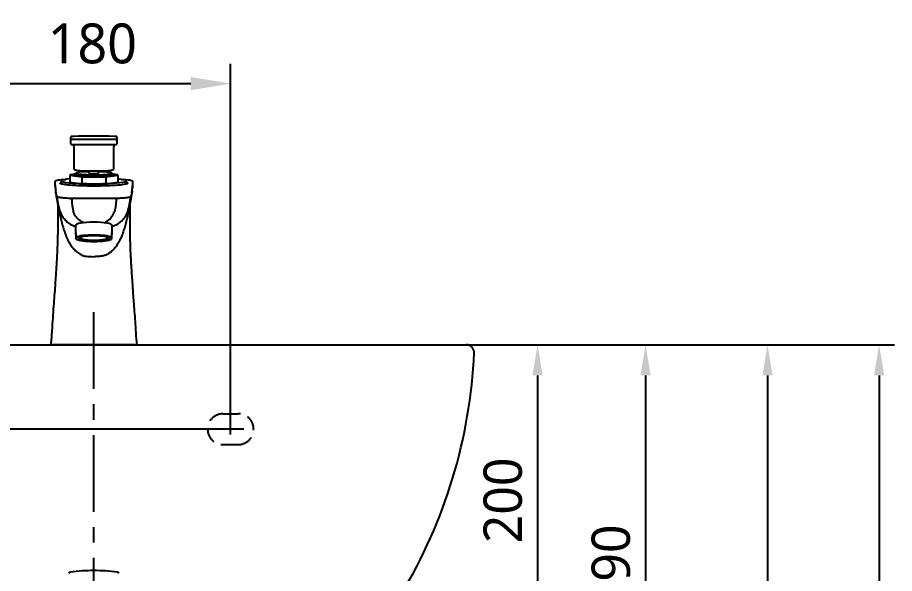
# Model space of a CAD drawing. Extents: x 10258 to 13358, y -4678 to -2578.
# Drawn here: x 11409 to 11979, y -3908 to -3546 of the extents above; entities that cross this region are included whole.
import ezdxf

# ---------------------------------------------------------------- set-up
doc = ezdxf.new("R2010")
doc.units = 0
doc.header["$LTSCALE"] = 20
doc.header["$MEASUREMENT"] = 0
doc.linetypes.add('CENTER', pattern=[2, 1.25, -0.25, 0.25, -0.25])
doc.linetypes.add('HIDDEN', pattern=[0.375, 0.25, -0.125])
doc.layers.get('0').update_dxf_attribs({"linetype": 'CONTINUOUS'})
doc.layers.get('DEFPOINTS').update_dxf_attribs({"linetype": 'CONTINUOUS'})
for name, color, linetype in [('1', 1, 'CONTINUOUS'), ('3', 3, 'CONTINUOUS'), ('7', 7, 'CONTINUOUS'), ('CENTER', 2, 'CENTER')]:
    doc.layers.add(name, color=color, linetype=linetype)
doc.layers.add('30', color=7, linetype='CONTINUOUS', true_color=0xffffff)
doc.styles.get("Standard").update_dxf_attribs({"font": 'NanumGothic.ttf'})
doc.dimstyles.get("Standard").update_dxf_attribs({"dimtxt": 2.5, "dimasz": 2, "dimexe": 2, "dimexo": 1, "dimgap": 1.5, "dimtad": 1, "dimdec": 0, "dimlfac": 10, "dimrnd": 0.5, "dimzin": 0, "dimdsep": 46, "dimtxsty": 'Standard', "dimcen": 0, "dimclrt": 2, "dimadec": 0, "dimazin": 0, "dimtfac": 1, "dimtdec": 0, "dimtmove": 0, "dimatfit": 3, "dimfxl": 1, "dimtolj": 1, "dimtzin": 0, "dimarcsym": 0})

# ---------------------------------------------------------------- blocks, each defined once
blk = doc.blocks.new('*D60')
at = {"layer": '1', "color": 3, "lineweight": -2, "transparency": 16777216}
for p, q in [((11700.84, -3758.8), (11757.15, -3758.8)), ((11747.15, -3778.8), (11747.15, -3941.58)), ((11498.96, -3961.58), (11757.15, -3961.58))]:
    blk.add_line(p, q, dxfattribs=at)
at = {"layer": '1', "color": 3, "transparency": 16777216}
for points in [[(11743.82, -3778.8), (11750.49, -3778.8), (11747.15, -3758.8)], [(11743.82, -3941.58), (11750.49, -3941.58), (11747.15, -3961.58)]]:
    blk.add_solid(points, dxfattribs=at)
at = {"layer": 'DEFPOINTS', "color": 0, "transparency": 16777216}
for p in [(11700.84, -3758.8), (11498.96, -3961.58), (11747.15, -3961.58)]:
    blk.add_point(p, dxfattribs=at)
at = {"layer": '1', "color": 2, "transparency": 16777216, "insert": (11724.65, -3860.19), "char_height": 25, "attachment_point": 5, "rotation": 90}
blk.add_mtext('\\A1;200', dxfattribs=at)
blk = doc.blocks.new('*D62')
at = {"layer": '1', "color": 3, "lineweight": -2, "transparency": 16777216}
for p, q in [((11700.84, -3758.8), (11906.84, -3758.8)), ((11896.84, -3778.8), (11896.84, -4103.8)), ((11484.24, -4123.8), (11906.84, -4123.8))]:
    blk.add_line(p, q, dxfattribs=at)
at = {"layer": '1', "color": 3, "transparency": 16777216}
for points in [[(11893.51, -3778.8), (11900.17, -3778.8), (11896.84, -3758.8)], [(11893.51, -4103.8), (11900.17, -4103.8), (11896.84, -4123.8)]]:
    blk.add_solid(points, dxfattribs=at)
at = {"layer": 'DEFPOINTS', "color": 0, "transparency": 16777216}
for p in [(11700.84, -3758.8), (11484.24, -4123.8), (11896.84, -4123.8)]:
    blk.add_point(p, dxfattribs=at)
at = {"layer": '1', "color": 2, "transparency": 16777216, "insert": (11874.34, -3941.3), "char_height": 25, "attachment_point": 5, "rotation": 90}
blk.add_mtext('\\A1;365', dxfattribs=at)
blk = doc.blocks.new('*D64')
at = {"layer": '1', "color": 3, "lineweight": -2, "transparency": 16777216}
for p, q in [((11700.84, -3758.8), (11979.46, -3758.8)), ((11969.46, -3778.8), (11969.46, -4548.8)), ((11758.4, -4568.8), (11979.46, -4568.8))]:
    blk.add_line(p, q, dxfattribs=at)
at = {"layer": '1', "color": 3, "transparency": 16777216}
for points in [[(11966.13, -3778.8), (11972.79, -3778.8), (11969.46, -3758.8)], [(11966.13, -4548.8), (11972.79, -4548.8), (11969.46, -4568.8)]]:
    blk.add_solid(points, dxfattribs=at)
at = {"layer": 'DEFPOINTS', "color": 0, "transparency": 16777216}
for p in [(11700.84, -3758.8), (11758.4, -4568.8), (11969.46, -4568.8)]:
    blk.add_point(p, dxfattribs=at)
at = {"layer": '1', "color": 2, "transparency": 16777216, "insert": (11946.96, -4163.8), "char_height": 25, "attachment_point": 5, "rotation": 90}
blk.add_mtext('\\A1;810', dxfattribs=at)
blk = doc.blocks.new('*D66')
at = {"layer": '1', "color": 3, "lineweight": -2, "transparency": 16777216}
for p, q in [((11700.84, -3758.8), (11827.48, -3758.8)), ((11817.48, -3778.8), (11817.48, -4028.8)), ((11641.03, -4048.8), (11827.48, -4048.8))]:
    blk.add_line(p, q, dxfattribs=at)
at = {"layer": '1', "color": 3, "transparency": 16777216}
for points in [[(11814.14, -3778.8), (11820.81, -3778.8), (11817.48, -3758.8)], [(11814.14, -4028.8), (11820.81, -4028.8), (11817.48, -4048.8)]]:
    blk.add_solid(points, dxfattribs=at)
at = {"layer": 'DEFPOINTS', "color": 0, "transparency": 16777216}
for p in [(11700.84, -3758.8), (11641.03, -4048.8), (11817.48, -4048.8)]:
    blk.add_point(p, dxfattribs=at)
at = {"layer": '1', "color": 2, "transparency": 16777216, "insert": (11794.98, -3903.8), "char_height": 25, "attachment_point": 5, "rotation": 90}
blk.add_mtext('\\A1;290', dxfattribs=at)
blk = doc.blocks.new('A$C3B426D05')
at = {"ltscale": 0.5}
blk.add_line((54.48, 0), (1.52, 0), dxfattribs=at)
at = {"layer": '1', "color": 7, "linetype": 'Continuous'}
for p, q in [((13, 133.47), (13, 135.23)), ((13, 130.97), (13, 133.47)), ((43, 135.23), (43, 133.47)), ((43, 133.47), (43, 130.97)), ((15, 128.11), (15, 114.36)), ((41, 114.36), (41, 128.13)), ((20.21, 109.07), (12.41, 110.25)), ((12.41, 110.25), (12.41, 105.77)), ((16.35, 111.26), (12.89, 110.74)), ((16.35, 111.25), (12.99, 110.75)), ((12.99, 110.75), (20.49, 109.61)), ((16.35, 111.74), (16.35, 110.4)), ((35.79, 109.07), (20.21, 109.07)), ((20.21, 109.07), (20.21, 104.59)), ((20.49, 109.61), (35.51, 109.61)), ((24.9, 111.47), (24.9, 113.25)), ((24.9, 111.47), (31.1, 111.47)), ((31.1, 111.47), (31.1, 113.25)), ((35.51, 109.61), (43.01, 110.75)), ((43.59, 110.25), (35.79, 109.07)), ((35.79, 109.07), (35.79, 104.59)), ((39.65, 110.4), (39.65, 111.74)), ((43.11, 110.74), (39.65, 111.26)), ((43.01, 110.75), (39.65, 111.25)), ((43.59, 110.25), (43.59, 105.77)), ((6.7, 106.76), (6.7, 104.8)), ((20.21, 104.59), (12.41, 105.77)), ((35.79, 104.59), (20.21, 104.59)), ((43.59, 105.77), (35.79, 104.59)), ((49.3, 104.8), (49.3, 106.76)), ((16, 77.78), (16, 72.37)), ((40, 72.37), (40, 77.78)), ((16.5, 70.01), (16.5, 72.96)), ((16.5, 68.82), (16.5, 70.01)), ((18.5, 69.96), (18.5, 69.61)), ((37.5, 69.61), (37.5, 69.96)), ((39.5, 72.96), (39.5, 70.01)), ((39.5, 70.01), (39.5, 68.82))]:
    blk.add_line(p, q, dxfattribs=at)
for centre, major_axis, ratio, start_param, end_param in [((13.5, 133.47), (0.5, 0), 0.999848, 1.570796, 3.141593), ((16, 133.97), (-2.5, 0), 0.017452, 0, 0.265055), ((16, 133.97), (-2.5, 0), 0.017452, 0.265055, 1.112072), ((28, 135.3), (-29.6, 0), 0.017452, 4.253665, 5.171113), ((28, 134.4), (-29.6, 0), 0.017452, 1.112072, 2.02952), ((40, 135.73), (-2.5, 0), 0.017452, 3.919314, 4.253665), ((40, 133.97), (-2.5, 0), 0.017452, 2.02952, 2.733358), ((40, 133.97), (-2.5, 0), 0.017452, 2.733358, 3.141593), ((42.5, 133.47), (0.5, 0), 0.999848, 0, 1.570796), ((16, 130.47), (2.5, 0), 0.017452, 3.834987, 4.253665), ((28, 130.9), (29.6, 0), 0.017452, 4.253665, 5.171113), ((40, 130.47), (2.5, 0), 0.017452, 5.171113, 5.500686), ((28, 114.36), (-13, 0), 0.087156, 0, 3.141593), ((12.99, 110.25), (0.577, 0), 0.86273, 1.570796, 3.141593), ((28, 110.75), (12.3, 0), 0.087156, 2.815063, 6.283185), ((28, 110.45), (-12, 0), 0.087156, 6.040988, 6.228796), ((28, 111.74), (-11.65, 0), 0.087156, 4.981682, 6.283185), ((28, 111.74), (-11.65, 0), 0.087156, 0, 1.570796), ((20.49, 109.12), (0.037, 0.5), 0.572989, 0.130245, 1.701041), ((28, 111.74), (-11.65, 0), 0.087156, 1.570796, 4.443096), ((35.51, 109.12), (-0.037, 0.5), 0.572989, 4.582144, 6.15294), ((28, 110.75), (12.3, 0), 0.087156, 0, 0.326529), ((28, 110.45), (-12, 0), 0.087156, 3.195982, 3.38379), ((43.01, 110.25), (0.577, 0), 0.86273, 0, 1.570796), ((28, 106.76), (21.3, 0), 0.087156, 2.39193, 6.283185), ((28, 106.76), (21.3, 0), 0.087156, 0, 0.749663), ((28, 77.78), (-12, 0), 0.173648, 4.712389, 6.283185), ((28, 77.78), (-12, 0), 0.173648, 3.141593, 4.712389), ((28, 72.37), (12, 0), 0.173648, 2.851906, 3.43128), ((28, 69.41), (-12, 0), 0.173648, 3.43128, 5.993498), ((28, 69.41), (-12, 0), 0.173648, 0.289687, 2.851906), ((28, 72.37), (12, 0), 0.173648, 5.993498, 6.572872)]:
    blk.add_ellipse(centre, major_axis=major_axis, ratio=ratio, start_param=start_param, end_param=end_param, dxfattribs=at)
blk.add_ellipse((28, 69.41), major_axis=(-10, 0), ratio=0.173648, dxfattribs=at)
for points, knots in [([(14.89, 135.77), (14.78, 135.77), (14.48, 135.76), (14.04, 135.76), (13.65, 135.74), (13.52, 135.74), (13.4, 135.72), (13.3, 135.69), (13.2, 135.64), (13.1, 135.54), (13.02, 135.39), (13, 135.28), (13, 135.23)], [0, 0, 0, 0, 0.108226, 0.316181, 0.52549, 0.739768, 0.793572, 0.819277, 0.855693, 0.89949, 0.950319, 1, 1, 1, 1]), ([(43, 135.23), (43, 135.29), (42.98, 135.4), (42.9, 135.54), (42.81, 135.62), (42.72, 135.68), (42.65, 135.71), (42.6, 135.72), (42.56, 135.73), (42.49, 135.74), (42.38, 135.74), (42.14, 135.75), (41.89, 135.76), (41.77, 135.76)], [0, 0, 0, 0, 0.074842, 0.134006, 0.183608, 0.225831, 0.26003, 0.288049, 0.320705, 0.37932, 0.552306, 0.821668, 1, 1, 1, 1]), ([(13, 130.97), (13, 130.91), (13.02, 130.8), (13.1, 130.66), (13.19, 130.58), (13.28, 130.52), (13.35, 130.5), (13.4, 130.48), (13.44, 130.47), (13.51, 130.47), (13.62, 130.46), (13.82, 130.45), (14.03, 130.45), (14.08, 130.45)], [0, 0, 0, 0, 0.081689, 0.146265, 0.200405, 0.24649, 0.283818, 0.3144, 0.350044, 0.414021, 0.602832, 0.896836, 1, 1, 1, 1]), ([(14.43, 130.45), (14.52, 130.28), (14.7, 129.89), (14.9, 129.21), (15, 128.59), (14.99, 128.22), (14.98, 128.11)], [0, 0, 0, 0, 0.23028, 0.538782, 0.874549, 1, 1, 1, 1]), ([(41.01, 128.13), (41.01, 128.22), (41, 128.55), (41.08, 129.1), (41.25, 129.73), (41.42, 130.17), (41.54, 130.4), (41.56, 130.45)], [0, 0, 0, 0, 0.112512, 0.408135, 0.679944, 0.928861, 1, 1, 1, 1]), ([(41.77, 130.44), (41.83, 130.44), (42.06, 130.45), (42.35, 130.46), (42.48, 130.46), (42.6, 130.48), (42.7, 130.51), (42.8, 130.56), (42.9, 130.66), (42.98, 130.81), (43, 130.92), (43, 130.97)], [0, 0, 0, 0, 0.092607, 0.370349, 0.654685, 0.72608, 0.76019, 0.808512, 0.866628, 0.934075, 1, 1, 1, 1]), ([(3.25, 101.16), (3.21, 101.3), (3, 102.07), (2.77, 103.47), (2.74, 105.21), (2.87, 106.31), (2.96, 106.79)], [0, 0, 0, 0, 0.075728, 0.411101, 0.746475, 1, 1, 1, 1]), ([(2.8, 103.71), (2.85, 102.97), (2.96, 101.85), (3.11, 100.7), (3.16, 100.33)], [0, 0, 0, 0, 0.67046, 1, 1, 1, 1]), ([(2.96, 106.79), (2.99, 106.99), (3.54, 107.19), (5.96, 107.52), (7.71, 107.65), (9.75, 107.71)], [0, 0, 0, 0, 0.518457, 0.518457, 1, 1, 1, 1]), ([(49.31, 105.75), (49.76, 105.59), (50.37, 105.18), (48.82, 104.52), (43.97, 103.88), (36.62, 103.46), (28, 103.31), (19.38, 103.46), (12.03, 103.88), (7.18, 104.52), (5.63, 105.18), (6.24, 105.59), (6.69, 105.75)], [0, 0, 0, 0, 0.068268, 0.176201, 0.284134, 0.392067, 0.5, 0.607933, 0.715866, 0.823799, 0.931732, 1, 1, 1, 1]), ([(46.29, 107.71), (48.32, 107.64), (50.06, 107.52), (52.45, 107.19), (53.01, 106.99), (53.04, 106.79)], [0, 0, 0, 0, 0.479538, 0.479538, 1, 1, 1, 1]), ([(53.04, 106.79), (53.13, 106.31), (53.26, 105.21), (53.23, 103.47), (52.99, 102.07), (52.79, 101.3), (52.75, 101.16)], [0, 0, 0, 0, 0.253525, 0.588899, 0.924272, 1, 1, 1, 1]), ([(52.84, 100.3), (52.85, 100.37), (52.99, 101.45), (53.11, 102.55), (53.2, 103.6)], [0, 0, 0, 0, 0.06658, 1, 1, 1, 1]), ([(4.15, 96.32), (3.93, 96.83), (3.53, 97.97), (3.25, 99.23), (3.16, 99.98), (3.14, 100.1)], [0, 0, 0, 0, 0.40612, 0.905778, 1, 1, 1, 1]), ([(3.18, 100.45), (3.19, 100.51), (3.2, 100.57), (3.24, 100.72), (3.27, 100.83), (3.27, 100.94), (3.27, 100.97)], [0, 0, 0, 0, 0.340221, 0.340221, 0.852893, 1, 1, 1, 1]), ([(3.3, 98.51), (3.35, 98.07), (3.45, 97.23), (3.63, 96.06), (3.8, 95.06), (3.94, 94.29), (4.1, 93.51), (4.29, 92.61), (4.52, 91.62), (4.79, 90.58), (5.09, 89.5), (5.47, 88.23), (5.77, 87.28), (5.95, 86.76), (5.97, 86.71)], [0, 0, 0, 0, 0.110438, 0.210547, 0.292386, 0.355939, 0.401208, 0.479318, 0.568999, 0.645502, 0.739208, 0.852863, 0.986475, 1, 1, 1, 1]), ([(50.03, 86.72), (50.1, 86.92), (50.27, 87.42), (50.48, 88.08), (50.67, 88.68), (50.8, 89.11), (50.9, 89.48), (51.01, 89.85), (51.11, 90.21), (51.2, 90.56), (51.29, 90.92), (51.39, 91.29), (51.51, 91.76), (51.65, 92.38), (51.84, 93.22), (52.06, 94.27), (52.29, 95.53), (52.51, 96.97), (52.64, 97.98), (52.7, 98.51)], [0, 0, 0, 0, 0.055751, 0.13547, 0.18465, 0.221682, 0.255431, 0.288313, 0.32033, 0.351482, 0.381769, 0.411195, 0.445427, 0.496414, 0.564529, 0.64976, 0.752091, 0.871498, 1, 1, 1, 1]), ([(52.86, 100.1), (52.84, 99.98), (52.75, 99.23), (52.47, 97.97), (52.07, 96.83), (51.85, 96.32)], [0, 0, 0, 0, 0.094222, 0.59388, 1, 1, 1, 1]), ([(52.73, 100.97), (52.73, 100.94), (52.73, 100.83), (52.76, 100.72), (52.8, 100.57), (52.81, 100.51), (52.82, 100.45)], [0, 0, 0, 0, 0.147305, 0.660784, 0.660784, 1, 1, 1, 1]), ([(4.43, 92.03), (4.43, 90.97), (4.44, 88.3), (4.45, 84.2), (4.45, 79.91), (4.46, 76.11), (4.45, 72.81), (4.39, 70), (4.32, 67.7), (4.26, 65.89), (4.21, 64.57), (4.17, 63.6), (4.14, 62.84), (4.11, 62.1), (4.07, 61.22), (4.02, 60.03), (3.93, 58.25), (3.81, 55.73), (3.62, 52.4), (3.38, 48.34), (3.07, 43.57), (2.68, 38.08), (2.22, 31.86), (1.71, 24.92), (1.14, 17.26), (0.58, 8.87), (0.2, 3.04), (0, 0)], [0, 0, 0, 0, 0.034738, 0.086756, 0.133386, 0.174623, 0.210463, 0.240905, 0.265945, 0.285582, 0.299815, 0.309118, 0.317083, 0.324452, 0.333438, 0.345611, 0.36323, 0.391561, 0.427736, 0.471759, 0.523632, 0.58336, 0.650949, 0.726402, 0.809723, 0.90092, 1, 1, 1, 1]), ([(13.46, 95.31), (13.14, 95.32), (12.49, 95.34), (11.24, 95.37), (9.76, 95.44), (8.17, 95.55), (6.8, 95.68), (5.69, 95.82), (4.86, 95.98), (4.32, 96.15), (4.17, 96.26), (4.15, 96.32)], [0, 0, 0, 0, 0.0625, 0.125, 0.25, 0.375001, 0.500001, 0.625002, 0.750002, 0.875003, 1, 1, 1, 1]), ([(5.92, 86.95), (5.79, 87.38), (5.54, 88.22), (5.08, 89.97), (4.62, 92.21), (4.3, 94.49), (4.19, 95.87), (4.15, 96.32)], [0, 0, 0, 0, 0.14272, 0.277459, 0.56627, 0.857684, 1, 1, 1, 1]), ([(13.46, 95.31), (13.49, 94.93), (13.55, 94.16), (13.64, 92.63), (13.8, 90.74), (14.09, 88.86), (14.44, 87.39), (14.67, 86.67), (14.78, 86.32)], [0, 0, 0, 0, 0.125141, 0.250269, 0.500039, 0.749324, 0.878915, 1, 1, 1, 1]), ([(42.54, 95.31), (42.52, 95.03), (42.48, 94.61), (42.44, 94.05), (42.41, 93.49), (42.36, 92.79), (42.3, 91.95), (42.22, 91.12), (42.12, 90.3), (42.02, 89.61), (41.94, 89.14), (41.89, 88.87), (41.85, 88.66), (41.8, 88.46), (41.74, 88.19), (41.63, 87.72), (41.49, 87.19), (41.35, 86.72), (41.27, 86.48), (41.23, 86.37), (41.22, 86.32)], [0, 0, 0, 0, 0.091545, 0.137318, 0.18309, 0.274635, 0.36618, 0.457725, 0.549271, 0.640816, 0.686588, 0.709474, 0.732361, 0.755247, 0.778133, 0.823906, 0.915451, 0.961223, 0.98411, 1, 1, 1, 1]), ([(51.85, 96.32), (51.83, 96.26), (51.67, 96.15), (51.14, 95.98), (50.31, 95.82), (49.2, 95.68), (47.83, 95.55), (46.24, 95.44), (44.76, 95.37), (43.5, 95.34), (42.86, 95.32), (42.54, 95.31)], [0, 0, 0, 0, 0.124998, 0.249999, 0.374999, 0.499999, 0.625, 0.75, 0.875, 0.9375, 1, 1, 1, 1]), ([(50.08, 86.95), (50.1, 87.04), (50.16, 87.22), (50.27, 87.59), (50.46, 88.25), (50.72, 89.22), (51, 90.39), (51.24, 91.57), (51.45, 92.75), (51.59, 93.74), (51.69, 94.53), (51.77, 95.33), (51.82, 95.92), (51.85, 96.32)], [0, 0, 0, 0, 0.02861, 0.059945, 0.122615, 0.247956, 0.373297, 0.498637, 0.623978, 0.749319, 0.811989, 0.874659, 1, 1, 1, 1]), ([(56, 0), (55.83, 2.64), (55.49, 7.71), (55.01, 15.01), (54.53, 21.68), (54.08, 27.72), (53.68, 33.15), (53.33, 37.95), (53.03, 42.14), (52.79, 45.7), (52.62, 48.47), (52.49, 50.53), (52.4, 51.98), (52.34, 53.08), (52.29, 53.96), (52.24, 54.82), (52.19, 55.89), (52.12, 57.26), (52.03, 59.03), (51.92, 61.32), (51.8, 64.21), (51.68, 67.71), (51.55, 71.82), (51.54, 76.53), (51.55, 81.85), (51.56, 87.09), (51.56, 90.54), (51.57, 92.03)], [0, 0, 0, 0, 0.086087, 0.165395, 0.237929, 0.303697, 0.3627, 0.414941, 0.460425, 0.499154, 0.531131, 0.550684, 0.566441, 0.578402, 0.586568, 0.59503, 0.606534, 0.621209, 0.639663, 0.664445, 0.695834, 0.733829, 0.778426, 0.82962, 0.887409, 0.951784, 1, 1, 1, 1]), ([(4.74, 91.14), (4.87, 90.27), (5.04, 89.26), (5.42, 87.09), (5.64, 85.94), (6.38, 82.4), (6.98, 79.94), (7.67, 77.46)], [0, 0, 0, 0, 0.245828, 0.245828, 0.497219, 0.497219, 1, 1, 1, 1]), ([(8.26, 82.42), (8.17, 82.54), (7.65, 83.24), (6.76, 84.66), (6.2, 86.19), (5.92, 86.95)], [0, 0, 0, 0, 0.098599, 0.553688, 1, 1, 1, 1]), ([(5.92, 86.95), (5.92, 86.95), (5.92, 86.95), (5.92, 86.95), (5.92, 86.95), (5.92, 86.95), (5.92, 86.95), (5.92, 86.94), (5.92, 86.93), (5.93, 86.91), (5.93, 86.86), (5.94, 86.79), (5.96, 86.73), (5.97, 86.7)], [0, 0, 0, 0, 0.001197, 0.002394, 0.004787, 0.009575, 0.019149, 0.038299, 0.076597, 0.153194, 0.306385, 0.612761, 1, 1, 1, 1]), ([(5.98, 86.68), (6.23, 85.95), (6.88, 84.53), (7.68, 83.08), (8.25, 82.43), (8.27, 82.42)], [0, 0, 0, 0, 0.489812, 0.988642, 1, 1, 1, 1]), ([(21.18, 79.44), (20.98, 79.54), (20.55, 79.78), (19.9, 80.17), (19.24, 80.62), (18.61, 81.1), (18.1, 81.53), (17.7, 81.89), (17.42, 82.18), (17.14, 82.47), (16.87, 82.77), (16.61, 83.07), (16.28, 83.5), (15.89, 84.05), (15.47, 84.75), (15.1, 85.49), (14.88, 86.02), (14.79, 86.3), (14.78, 86.32)], [0, 0, 0, 0, 0.07144, 0.155272, 0.239104, 0.322936, 0.406768, 0.448684, 0.4906, 0.532517, 0.574433, 0.616349, 0.658265, 0.742097, 0.825929, 0.909761, 0.993593, 1, 1, 1, 1]), ([(34.91, 79.48), (35.2, 79.64), (36.69, 80.5), (38.63, 82.03), (40.14, 84.04), (40.83, 85.3), (41.09, 85.99), (41.22, 86.32)], [0, 0, 0, 0, 0.105835, 0.552131, 0.775261, 0.890128, 1, 1, 1, 1]), ([(47.73, 82.4), (47.86, 82.58), (48.2, 83.05), (48.56, 83.61), (48.83, 84.08), (49.01, 84.4), (49.3, 84.97), (49.61, 85.65), (49.85, 86.28), (49.98, 86.65), (50.04, 86.84), (50.08, 86.95), (50.08, 86.95)], [0, 0, 0, 0, 0.144839, 0.357473, 0.410632, 0.46379, 0.570108, 0.782742, 0.889059, 0.942218, 0.995377, 1, 1, 1, 1]), ([(51.13, 90.3), (51, 89.47), (50.66, 87.45), (50.04, 84.33), (49.26, 80.89), (48.66, 78.67), (48.33, 77.46)], [0, 0, 0, 0, 0.214084, 0.497582, 0.725505, 1, 1, 1, 1]), ([(50.08, 86.95), (50.07, 86.9), (50.06, 86.83), (50.04, 86.75), (50.04, 86.72)], [0, 0, 0, 0, 0.664913, 1, 1, 1, 1]), ([(9.39, 81.11), (9.36, 81.14), (8.97, 81.54), (8.6, 81.98), (8.26, 82.42)], [0, 0, 0, 0, 0.078172, 1, 1, 1, 1]), ([(9.19, 81.34), (9.31, 81.21), (9.78, 80.68), (10.64, 79.93), (11.84, 79.04), (13.26, 78.21), (14.68, 77.59), (15.62, 77.27), (15.99, 77.17)], [0, 0, 0, 0, 0.067911, 0.281962, 0.496438, 0.699119, 0.880359, 1, 1, 1, 1]), ([(40, 77.17), (40.14, 77.21), (40.74, 77.39), (41.81, 77.79), (43.14, 78.43), (44.38, 79.2), (45.44, 80.01), (46.16, 80.62), (46.54, 81.04), (46.58, 81.08)], [0, 0, 0, 0, 0.049502, 0.207934, 0.37258, 0.551752, 0.752994, 0.973255, 1, 1, 1, 1]), ([(46.57, 81.07), (46.69, 81.18), (47.01, 81.53), (47.39, 81.98), (47.66, 82.32), (47.73, 82.4)], [0, 0, 0, 0, 0.279967, 0.825927, 1, 1, 1, 1]), ([(47.73, 82.42), (47.75, 82.43), (47.8, 82.5), (47.86, 82.56), (47.9, 82.61)], [0, 0, 0, 0, 0.227445, 1, 1, 1, 1]), ([(7.67, 77.46), (8.02, 76.2), (8.41, 75), (9.04, 73.13), (9.26, 72.51), (9.7, 71.33), (9.93, 70.75), (10.41, 69.61), (10.65, 69.06), (11.16, 68.01), (11.42, 67.51), (12.24, 66.03), (12.83, 65.08), (14.11, 63.32), (14.8, 62.51), (16.24, 61.04), (16.99, 60.38), (18.58, 59.24), (19.39, 58.78), (20.65, 58.24), (21.07, 58.09), (21.95, 57.85), (22.41, 57.76), (22.89, 57.69)], [0, 0, 0, 0, 0.125, 0.125, 0.1875, 0.1875, 0.25, 0.25, 0.3125, 0.3125, 0.375, 0.375, 0.5, 0.5, 0.625, 0.625, 0.75, 0.75, 0.875, 0.875, 0.9375, 0.9375, 1, 1, 1, 1]), ([(48.33, 77.46), (48.02, 76.42), (47.39, 74.35), (46.31, 71.26), (45.03, 68.27), (43.43, 65.41), (41.52, 62.78), (39.41, 60.66), (37.29, 59.13), (35.25, 58.12), (33.8, 57.83), (33.11, 57.69)], [0, 0, 0, 0, 0.124898, 0.249498, 0.373783, 0.498536, 0.628587, 0.748541, 0.840384, 0.923417, 1, 1, 1, 1]), ([(37.5, 69.61), (37.5, 69.18), (36.48, 68.75), (32.96, 68.14), (30.49, 67.96), (25.51, 67.96), (23.04, 68.14), (19.52, 68.75), (18.5, 69.18), (18.5, 69.79), (18.69, 69.98), (19.05, 70.16)], [0, 0, 0, 0, 0.22553, 0.22553, 0.45106, 0.45106, 0.67659, 0.67659, 0.90212, 0.90212, 1, 1, 1, 1]), ([(33.11, 57.69), (32.26, 57.6), (30.57, 57.41), (28.85, 57.38), (28, 57.36)], [0, 0, 0, 0, 0.505798, 1, 1, 1, 1]), ([(28, 0), (27.12, 0), (26.23, 0), (24.48, 0), (23.38, 0), (22.08, 0), (21.22, 0), (19.73, 0), (17.64, 0), (15.22, 0), (12.92, 0), (10.75, 0), (8.74, 0), (6.89, 0), (4.69, 0), (2.88, 0), (1.54, 0), (0.9, 0), (0.51, 0), (0.21, 0), (0.08, 0), (0.03, 0)], [0, 0, 0, 0, 0.062508, 0.062508, 0.125016, 0.140643, 0.15627, 0.187523, 0.250031, 0.312539, 0.375047, 0.437555, 0.500062, 0.56257, 0.625078, 0.750094, 0.812602, 0.875109, 0.906363, 0.937617, 1, 1, 1, 1]), ([(28, 0), (28.88, 0), (29.77, 0), (31.52, 0), (32.62, 0), (33.92, 0), (34.78, 0), (36.27, 0), (38.36, 0), (40.78, 0), (43.08, 0), (45.25, 0), (47.26, 0), (49.11, 0), (51.31, 0), (53.12, 0), (54.46, 0), (55.1, 0), (55.49, 0), (55.79, 0), (55.92, 0), (55.97, 0), (55.97, 0)], [0, 0, 0, 0, 0.062496, 0.062496, 0.124992, 0.140616, 0.15624, 0.187488, 0.249984, 0.31248, 0.374977, 0.437473, 0.499969, 0.562465, 0.624961, 0.749953, 0.812449, 0.874945, 0.906193, 0.937441, 0.999938, 1, 1, 1, 1])]:
    blk.add_open_spline(points, degree=3, knots=knots, dxfattribs=at)
for points, degree in [([(6.6, 104.96), (6.57, 104.92), (6.54, 104.89), (6.52, 104.86)], 3), ([(49.5, 104.78), (49.5, 104.86), (49.44, 104.95), (49.31, 105.03)], 3), ([(53.2, 103.65), (53.2, 103.67), (53.2, 103.69), (53.2, 103.71)], 3), ([(3.14, 100.1), (3.14, 100.15), (3.14, 100.19), (3.14, 100.24)], 3), ([(3.3, 98.51), (3.24, 99.04), (3.18, 99.57), (3.14, 100.1)], 3), ([(52.7, 98.51), (52.8, 99.37), (52.86, 100.24)], 2), ([(52.71, 98.57), (52.77, 99.08), (52.82, 99.59), (52.86, 100.1)], 3), ([(52.86, 100.24), (52.86, 100.19), (52.86, 100.15), (52.86, 100.1)], 3), ([(28, 95.17), (23.09, 95.17), (18.25, 95.22), (13.46, 95.31)], 3), ([(42.54, 95.31), (37.75, 95.22), (32.91, 95.17), (28, 95.17)], 3), ([(5.97, 86.7), (5.98, 86.69), (5.98, 86.68), (5.98, 86.67)], 3), ([(49.22, 84.79), (49.52, 85.41), (49.8, 86.04), (50.02, 86.68)], 3), ([(50.04, 86.72), (50.03, 86.71), (50.02, 86.69), (50.02, 86.67)], 3), ([(8.5, 82.12), (9.19, 81.34)], 1), ([(36.79, 70.23), (37.25, 70.03), (37.5, 69.82), (37.5, 69.61)], 3), ([(22.89, 57.69), (24.58, 57.47), (26.29, 57.36), (28, 57.36)], 3)]:
    blk.add_open_spline(points, degree=degree, dxfattribs=at)
at = {"layer": '30', "color": 7, "linetype": 'Continuous'}
blk.add_line((43.22, 0), (12.78, 0), dxfattribs=at)
blk = doc.blocks.new('*D68')
at = {"layer": '1', "color": 3, "lineweight": -2, "transparency": 16777216}
for p, q in [((11108.25, -3732.8), (11108.25, -3706.8)), ((11209.53, -3758.8), (11095.25, -3758.8)), ((11108.25, -3758.8), (11108.25, -3813.8)), ((11555.9, -3813.8), (11095.25, -3813.8)), ((11108.25, -3839.8), (11108.25, -3865.8))]:
    blk.add_line(p, q, dxfattribs=at)
at = {"layer": '1', "color": 3, "transparency": 16777216}
for points in [[(11103.92, -3732.8), (11112.58, -3732.8), (11108.25, -3758.8)], [(11103.92, -3839.8), (11112.58, -3839.8), (11108.25, -3813.8)]]:
    blk.add_solid(points, dxfattribs=at)
at = {"layer": 'DEFPOINTS', "color": 0, "transparency": 16777216}
for p in [(11216.03, -3758.8), (11108.25, -3813.8), (11562.4, -3813.8)]:
    blk.add_point(p, dxfattribs=at)
at = {"layer": '1', "color": 2, "transparency": 16777216, "insert": (11082.25, -3786.3), "char_height": 26, "attachment_point": 5, "rotation": 90}
blk.add_mtext('\\A1;55', dxfattribs=at)
blk = doc.blocks.new('*D69')
at = {"layer": '1', "color": 3, "lineweight": -2, "transparency": 16777216}
for p, q in [((11367.38, -3817.3), (11367.38, -3575.69)), ((11547.4, -3817.3), (11547.4, -3575.69)), ((11393.38, -3588.69), (11521.4, -3588.69))]:
    blk.add_line(p, q, dxfattribs=at)
at = {"layer": '1', "color": 3, "transparency": 16777216}
for points in [[(11393.38, -3584.36), (11393.38, -3593.02), (11367.38, -3588.69)], [(11521.4, -3584.36), (11521.4, -3593.02), (11547.4, -3588.69)]]:
    blk.add_solid(points, dxfattribs=at)
at = {"layer": 'DEFPOINTS', "color": 0, "transparency": 16777216}
for p in [(11547.4, -3588.69), (11367.38, -3823.8), (11547.4, -3823.8)]:
    blk.add_point(p, dxfattribs=at)
at = {"layer": '1', "color": 2, "transparency": 16777216, "insert": (11457.39, -3562.69), "char_height": 26, "attachment_point": 5}
blk.add_mtext('\\A1;180', dxfattribs=at)

msp = doc.modelspace()

# ---------------------------------------------------------------- linework, layer by layer
at = {"layer": '1', "color": 0, "linetype": 'Continuous'}
for points, knots in [([(11705.89971, -3764.0951), (11705.96151, -3762.7191), (11705.4393, -3761.34785), (11703.56205, -3759.38306), (11702.21278, -3758.79806), (11700.83539, -3758.79806)], [0, 0, 0, 0, 0.5, 0.5, 1, 1, 1, 1]), ([(11658.41537, -3921.18251), (11672.63574, -3897.57602), (11695.26184, -3846.68229), (11704.65557, -3791.77875), (11705.89973, -3764.0951)], [0, 0, 0, 0, 0.49861747, 1, 1, 1, 1])]:
    msp.add_open_spline(points, degree=3, knots=knots, dxfattribs=at)
at = {"layer": '3', "color": 0}
msp.add_line((11216.02584, -3758.79806), (11700.83539, -3758.79806), dxfattribs=at)
at = {"layer": '3'}
for centre, radius, start, end in [((11443.24971, -3908.00599), 1.1, 97.3204137, 169.426199), ((11458.39971, -4025.93685), 120, 90, 97.3204137), ((11458.39971, -4025.93685), 120, 82.6795863, 90), ((11473.54971, -3908.00599), 1.1, 10.573801, 82.6795863)]:
    msp.add_arc(centre, radius, start, end, dxfattribs=at)
at = {"layer": '7', "color": 2, "linetype": 'HIDDEN', "ltscale": 2}
for p, q in [((11542.39971, -3803.79806), (11552.39971, -3803.79806)), ((11542.39971, -3823.79806), (11552.39971, -3823.79806))]:
    msp.add_line(p, q, dxfattribs=at)
for centre, start, end in [((11542.39971, -3813.79806), 90, 270), ((11552.39971, -3813.79806), 270, 90)]:
    msp.add_arc(centre, 10, start, end, dxfattribs=at)
at = {"layer": 'CENTER', "color": 2, "linetype": 'CENTER', "ltscale": 2}
msp.add_line((11458.39971, -4267.61388), (11458.39971, -3731.09164), dxfattribs=at)

# ---------------------------------------------------------------- block references
msp.add_blockref('A$C3B426D05', (11430.39986, -3758.79806))

# ---------------------------------------------------------------- dimensions: what is measured, and where the dimension line sits
at = {"layer": '1'}
dim = msp.add_linear_dim(base=(11547.39971, -3588.68866), p1=(11367.3792, -3823.79806), p2=(11547.39971, -3823.79806), dimstyle='Standard', override={"dimscale": 1.3, "dimtxt": 20, "dimasz": 20, "dimexe": 10, "dimexo": 5, "dimgap": 10, "dimlfac": 1, "dimzin": 8, "dimclrd": 3, "dimclre": 3, "dimfxl": 1.25, "dimarcsym": 1}, dxfattribs=at)
dim.commit()
dim.dimension.update_dxf_attribs({"geometry": '*D69', "text_midpoint": (11457.38946, -3562.68866)})
dim = msp.add_linear_dim(base=(11108.25012, -3813.79806), p1=(11216.02584, -3758.79806), p2=(11562.39971, -3813.79806), angle=90, dimstyle='Standard', override={"dimscale": 1.3, "dimtxt": 20, "dimasz": 20, "dimexe": 10, "dimexo": 5, "dimgap": 10, "dimlfac": 1, "dimzin": 8, "dimclrd": 3, "dimclre": 3, "dimfxl": 1.25, "dimarcsym": 1}, dxfattribs=at)
dim.commit()
dim.dimension.update_dxf_attribs({"geometry": '*D68', "text_midpoint": (11108.25012, -3786.29806), "dimtype": 160})
for base, p2, override, picture, middle in [((11896.84155, -4123.80126), (11484.2357, -4123.80126), {"dimtxt": 25, "dimasz": 20, "dimexe": 10, "dimexo": 0, "dimgap": 10, "dimlfac": 1, "dimzin": 8, "dimclrd": 3, "dimclre": 3}, '*D62', (11874.34155, -3941.29966)), ((11817.47707, -4048.79626), (11641.02629, -4048.79626), {"dimtxt": 25, "dimasz": 20, "dimexe": 10, "dimexo": 0, "dimgap": 10, "dimlfac": 1, "dimzin": 8, "dimclrd": 3, "dimclre": 3, "dimarcsym": 1}, '*D66', (11794.97707, -3903.79716)), ((11969.45943, -4568.79806), (11758.39971, -4568.79806), {"dimtxt": 25, "dimasz": 20, "dimexe": 10, "dimexo": 0, "dimgap": 10, "dimlfac": 1, "dimzin": 8, "dimclrd": 3, "dimclre": 3}, '*D64', (11946.95943, -4163.79806))]:
    dim = msp.add_linear_dim(base=base, p1=(11700.83539, -3758.79806), p2=p2, angle=90, dimstyle='Standard', override=override, dxfattribs=at)
    dim.commit()
    dim.dimension.update_dxf_attribs({"geometry": picture, "text_midpoint": middle})
dim = msp.add_linear_dim(base=(11747.15185, -3961.5771), p1=(11700.83539, -3758.79806), p2=(11498.95527, -3961.5771), angle=90, text='200', dimstyle='Standard', override={"dimtxt": 25, "dimasz": 20, "dimexe": 10, "dimexo": 0, "dimgap": 10, "dimlfac": 1, "dimzin": 8, "dimclrd": 3, "dimclre": 3}, dxfattribs=at)
dim.commit()
dim.dimension.update_dxf_attribs({"geometry": '*D60', "text_midpoint": (11724.65185, -3860.18758)})

doc.saveas('drawing.dxf')
